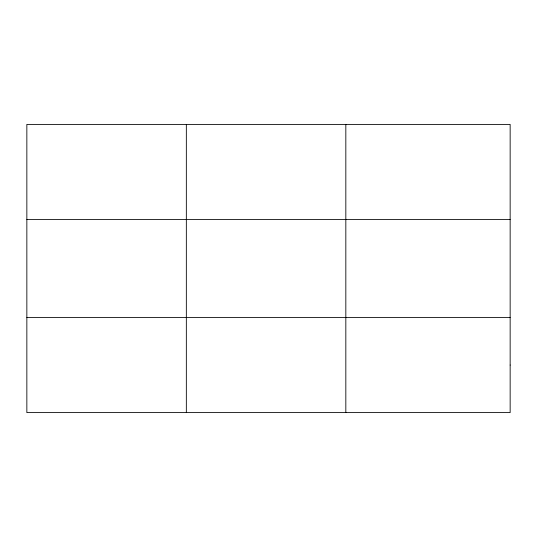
<?xml version="1.0" encoding="UTF-8"?>
<svg xmlns="http://www.w3.org/2000/svg" width="537" height="537" viewBox="0 0 537 537"><rect width="100%" height="100%" fill="white"/><g stroke="black" fill="none" stroke-linecap="round" stroke-linejoin="round"><path stroke-width="0.81" d="M186.339 412.597L186.339 124.403M345.828 412.597L345.828 124.403M26.85 219.505L510.15 219.505M26.85 317.495L510.15 317.495M510.15 365.046L510.15 412.597L26.85 412.597L26.85 124.403L510.15 124.403L510.15 365.046"/></g></svg>
